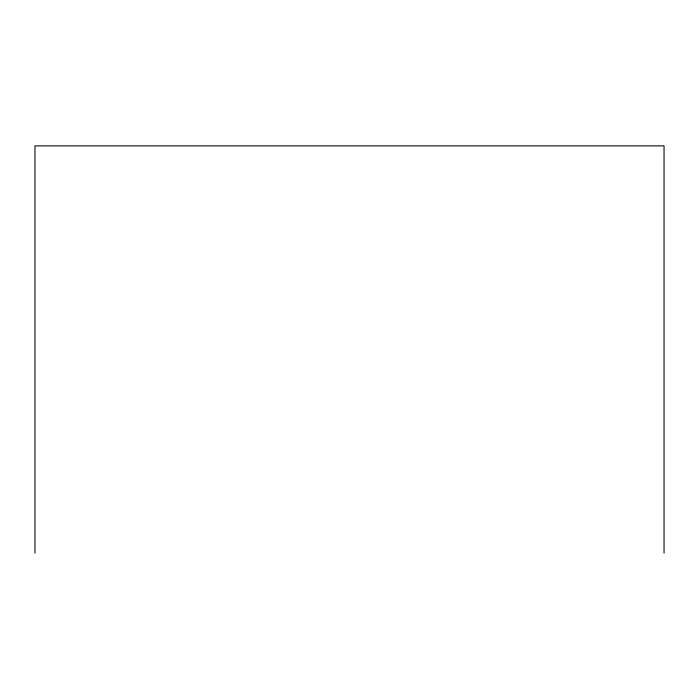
<?xml version="1.0" encoding="UTF-8"?>
<svg xmlns="http://www.w3.org/2000/svg" width="699" height="699" viewBox="0 0 699 699"><rect width="100%" height="100%" fill="white"/><g stroke="black" fill="none" stroke-linecap="round" stroke-linejoin="round"><path stroke-width="1.05" d="M664.05 553.127L664.05 145.873L34.95 145.873L34.95 553.127"/></g></svg>
